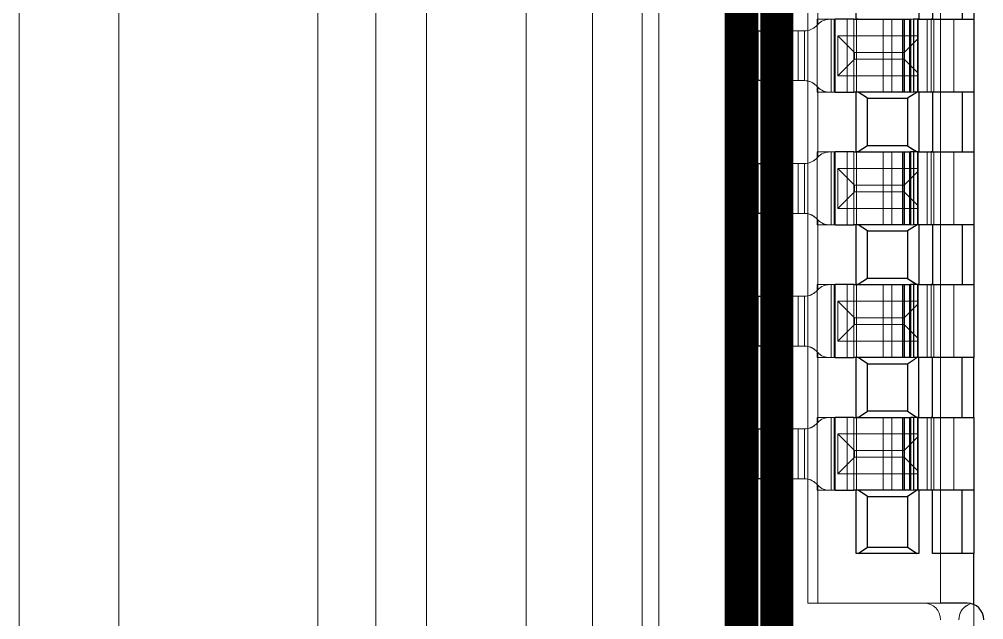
# Model space of a CAD drawing. Header units: millimetres. Extents: x 1403 to 2179, y 158 to 345.
# Drawn here: x 2070.348 to 2073.257, y 290.514 to 292.324 of the extents above; entities that cross this region are included whole.
import ezdxf

# ---------------------------------------------------------------- set-up
doc = ezdxf.new("R2010")
doc.units = ezdxf.units.MM
doc.layers.get('0').update_dxf_attribs({"lineweight": 5})
for name, color, linetype, lineweight in [('DIM', 3, 'Continuous', 5), ('Encap', 210, 'Continuous', 5), ('FPC', 50, 'Continuous', 5), ('ITO', 2, 'Continuous', 5), ('Layer0000', 7, 'Continuous', 25), ('lens', 6, 'Continuous', 13), ('POL', 202, 'Continuous', 5), ('TAPE-Form', 32, 'Continuous', 5)]:
    doc.layers.add(name, color=color, linetype=linetype, lineweight=lineweight)
doc.layers.add('TP-FPC', color=43, linetype='Continuous')

# ---------------------------------------------------------------- blocks, each defined once
blk = doc.blocks.new('R110A4K-001-PNL-V01-B')
at = {"layer": 'Encap', "lineweight": 5}
blk.add_lwpolyline([(271.7124, 294.7239), (271.4124, 294.7239), (271.4124, 266.6739), (271.7124, 266.6739)], close=True, dxfattribs=at)
at = {"layer": 'ITO', "lineweight": 5}
blk.add_lwpolyline([(271.7124, 294.7239), (271.9124, 294.7239), (271.9124, 263.7839), (271.7124, 263.7839)], close=True, dxfattribs=at)
blk = doc.blocks.new('R110A4K-001-POL-V01-B')
at = {"layer": 'POL', "lineweight": 5}
blk.add_lwpolyline([(455.7137, 294.5739), (455.8667, 294.5739), (455.8667, 267.3739), (455.7137, 267.3739)], close=True, dxfattribs=at)
at = {"layer": 'DIM', "lineweight": 5}
blk.add_blockref('R110A4K-001-PNL-V01-B', (184.4543, 0), dxfattribs=at)
blk = doc.blocks.new('R110A4K-001-FOAM-V01-B')
at = {"layer": 'TAPE-Form', "lineweight": 5}
for p, q in [((643.7185, 292.5124), (643.7185, 262.1724)), ((643.8685, 262.1724), (643.8685, 292.5124))]:
    blk.add_line(p, q, dxfattribs=at)
blk = doc.blocks.new('R110A4K-001-NH5-CVL-V01-B')
at = {"layer": 'lens', "linetype": 'Continuous'}
blk.add_lwpolyline([(1724.8237, 306.7832), (1724.8229, 267.8086, -0.414214), (1724.5229, 268.1086), (1724.5237, 306.4832, -0.414214), (1724.8237, 306.7832), (1725.3229, 306.7832), (1725.4237, 306.6824), (1725.4229, 267.9086), (1725.3229, 267.8086), (1724.8229, 267.8086)], format="xyb", dxfattribs=at)
blk = doc.blocks.new('A$C6FB60D6E')
at = {"layer": 'Layer0000', "color": 0, "linetype": 'ByBlock', "lineweight": 18}
for p, q in [((0.13, -0.59), (0.13, -5.89)), ((0.04, -4.165), (0.04, -3.915)), ((0.1601, -4.1449), (0.1601, -3.9351)), ((0.1601, -4.13), (0.1601, -3.95)), ((0.2754, -3.95), (0.2754, -4.13)), ((0.4646, -3.95), (0.4646, -4.13)), ((0.5051, -3.95), (0.5051, -4.13)), ((0.53, -3.95), (0.53, -4.13)), ((0.53, -3.95), (0.53, -4.13)), ((0.5953, -3.95), (0.5953, -4.13)), ((0.1576, -4.13), (0.1576, -4.35)), ((0.1576, -4.13), (0.2102, -4.13)), ((0.1576, -4.13), (0.1576, -4.35)), ((0.2102, -4.13), (0.1576, -4.13)), ((0.1576, -4.13), (0.1576, -4.35)), ((0.2001, -4.13), (0.1576, -4.13)), ((0.1957, -4.13), (0.53, -4.13)), ((0.2001, -4.35), (0.2001, -4.13)), ((0.2001, -4.13), (0.2001, -4.35)), ((0.2001, -4.13), (0.2001, -4.35)), ((0.2001, -4.13), (0.2001, -4.35)), ((0.2483, -4.13), (0.2001, -4.13)), ((0.2118, -4.35), (0.2118, -4.13)), ((0.2483, -4.35), (0.2483, -4.13)), ((0.2483, -4.13), (0.2483, -4.35)), ((0.2483, -4.13), (0.2483, -4.35)), ((0.2483, -4.13), (0.2483, -4.35)), ((0.2766, -4.13), (0.2483, -4.13)), ((0.2683, -4.35), (0.2683, -4.13)), ((0.2683, -4.13), (0.2683, -4.35)), ((0.2766, -4.35), (0.2766, -4.13)), ((0.2766, -4.13), (0.2766, -4.35)), ((0.2766, -4.13), (0.2766, -4.35)), ((0.2766, -4.13), (0.2766, -4.35)), ((0.3564, -4.13), (0.2766, -4.13)), ((0.3564, -4.13), (0.3564, -4.35)), ((0.3564, -4.13), (0.3564, -4.35)), ((0.3694, -4.13), (0.3564, -4.13)), ((0.3824, -4.13), (0.3694, -4.13)), ((0.3824, -4.13), (0.3824, -4.35)), ((0.3824, -4.13), (0.53, -4.13)), ((0.3824, -4.35), (0.3824, -4.13)), ((0.415, -4.35), (0.415, -4.13)), ((0.4203, -4.35), (0.4203, -4.13)), ((0.4364, -4.13), (0.4364, -4.35)), ((0.4605, -4.35), (0.4605, -4.13)), ((0.4605, -4.13), (0.4605, -4.35)), ((0.4624, -4.18), (0.4624, -4.13)), ((0.4624, -4.13), (0.4624, -4.35)), ((0.4897, -4.13), (0.4897, -4.35)), ((0.4897, -4.35), (0.4897, -4.13)), ((0.5017, -4.13), (0.5017, -4.35)), ((0.5017, -4.35), (0.5017, -4.13)), ((0.51, -4.35), (0.51, -4.13)), ((0.51, -4.35), (0.51, -4.13)), ((0.51, -4.13), (0.51, -4.35)), ((0.51, -4.13), (0.51, -4.35)), ((0.53, -4.13), (0.53, -4.35)), ((0.53, -4.35), (0.53, -4.13)), ((0.53, -4.35), (0.53, -4.13)), ((0.53, -4.13), (0.53, -4.35)), ((0.53, -4.13), (0.53, -4.35)), ((0.53, -4.13), (0.53, -4.35)), ((0.53, -4.35), (0.53, -4.13)), ((0.53, -4.35), (0.53, -4.13)), ((0.53, -4.13), (0.57, -4.13)), ((0.53, -4.13), (0.57, -4.13)), ((0.57, -4.35), (0.57, -4.13)), ((0.57, -4.13), (0.57, -4.35)), ((0.57, -4.13), (0.57, -4.35)), ((0.1546, -4.1504), (0.1604, -4.1446)), ((0.1546, -4.1504), (0.1601, -4.1449)), ((0, -4.165), (0, -4.315)), ((0, -4.165), (0, -4.315)), ((0.1, -4.165), (0, -4.165)), ((0, -4.315), (0, -4.165)), ((0.04, -4.165), (0.04, -4.315)), ((0.04, -4.165), (0.06, -4.165)), ((0.04, -4.165), (0.06, -4.165)), ((0.06, -4.165), (0.06, -4.315)), ((0.1193, -4.165), (0.06, -4.165)), ((0.06, -4.165), (0.1196, -4.165)), ((0.06, -4.165), (0.06, -4.315)), ((0.1, -4.165), (0.1, -4.315)), ((0.1, -4.315), (0.1, -4.165)), ((0.1, -4.165), (0.1, -4.315)), ((0.1, -4.315), (0.1, -4.165)), ((0.1193, -4.165), (0.1, -4.165)), ((0.1196, -4.315), (0.1196, -4.165)), ((0.1196, -4.165), (0.1196, -4.315)), ((0.12, -4.315), (0.12, -4.165)), ((0.12, -4.165), (0.12, -4.315)), ((0.22, -4.18), (0.27, -4.23)), ((0.22, -4.18), (0.46, -4.18)), ((0.27, -4.23), (0.22, -4.18)), ((0.46, -4.18), (0.22, -4.18)), ((0.22, -4.18), (0.22, -4.3)), ((0.46, -4.18), (0.46, -4.3)), ((0.46, -4.18), (0.46, -4.19)), ((0.46, -4.19), (0.42, -4.23)), ((0.46, -4.19), (0.42, -4.23)), ((0.46, -4.19), (0.46, -4.29)), ((0.27, -4.23), (0.27, -4.25)), ((0.27, -4.23), (0.42, -4.23)), ((0.27, -4.25), (0.27, -4.23)), ((0.42, -4.23), (0.27, -4.23)), ((0.42, -4.23), (0.42, -4.25)), ((0.42, -4.25), (0.42, -4.23)), ((0.27, -4.25), (0.22, -4.3)), ((0.22, -4.3), (0.27, -4.25)), ((0.42, -4.25), (0.27, -4.25)), ((0.27, -4.25), (0.42, -4.25)), ((0.46, -4.29), (0.42, -4.25)), ((0.46, -4.29), (0.42, -4.25)), ((0.46, -4.3), (0.22, -4.3)), ((0.22, -4.3), (0.46, -4.3)), ((0.46, -4.29), (0.46, -4.3)), ((0.4624, -4.35), (0.4624, -4.3)), ((0, -4.315), (0.1, -4.315)), ((0.06, -4.315), (0.04, -4.315)), ((0.04, -4.315), (0.06, -4.315)), ((0.04, -4.565), (0.04, -4.315)), ((0.06, -4.315), (0.1193, -4.315)), ((0.06, -4.315), (0.1196, -4.315)), ((0.1193, -4.315), (0.1, -4.315)), ((0.1604, -4.3354), (0.1546, -4.3296)), ((0.1601, -4.3351), (0.1546, -4.3296)), ((0.2102, -4.35), (0.1576, -4.35)), ((0.1576, -4.35), (0.2102, -4.35)), ((0.1576, -4.35), (0.2001, -4.35)), ((0.1601, -4.5449), (0.1601, -4.3351)), ((0.1601, -4.53), (0.1601, -4.35)), ((0.53, -4.35), (0.1957, -4.35)), ((0.2001, -4.35), (0.2483, -4.35)), ((0.2483, -4.35), (0.2766, -4.35)), ((0.2754, -4.35), (0.2683, -4.35)), ((0.2754, -4.35), (0.2811, -4.35)), ((0.2754, -4.35), (0.2754, -4.53)), ((0.2766, -4.35), (0.3564, -4.35)), ((0.2811, -4.35), (0.31, -4.3682)), ((0.3564, -4.35), (0.3694, -4.35)), ((0.3694, -4.35), (0.3824, -4.35)), ((0.3824, -4.35), (0.53, -4.35)), ((0.43, -4.3682), (0.4589, -4.35)), ((0.4393, -4.35), (0.4485, -4.35)), ((0.4589, -4.35), (0.4646, -4.35)), ((0.4646, -4.35), (0.4646, -4.53)), ((0.5017, -4.35), (0.5051, -4.35)), ((0.5051, -4.35), (0.5051, -4.53)), ((0.53, -4.35), (0.53, -4.53)), ((0.53, -4.35), (0.53, -4.53)), ((0.53, -4.35), (0.57, -4.35)), ((0.53, -4.35), (0.57, -4.35)), ((0.5953, -4.35), (0.5953, -4.53)), ((0.31, -4.3682), (0.43, -4.3682)), ((0.31, -4.3682), (0.31, -4.5118)), ((0.43, -4.3682), (0.43, -4.5118)), ((0.1576, -4.53), (0.1576, -4.75)), ((0.1576, -4.53), (0.2102, -4.53)), ((0.1576, -4.53), (0.1576, -4.75)), ((0.2102, -4.53), (0.1576, -4.53)), ((0.1576, -4.53), (0.1576, -4.75)), ((0.2001, -4.53), (0.1576, -4.53)), ((0.1957, -4.53), (0.53, -4.53)), ((0.2001, -4.75), (0.2001, -4.53)), ((0.2001, -4.53), (0.2001, -4.75)), ((0.2001, -4.53), (0.2001, -4.75)), ((0.2001, -4.53), (0.2001, -4.75)), ((0.2483, -4.53), (0.2001, -4.53)), ((0.2118, -4.75), (0.2118, -4.53)), ((0.2483, -4.75), (0.2483, -4.53)), ((0.2483, -4.53), (0.2483, -4.75)), ((0.2483, -4.53), (0.2483, -4.75)), ((0.2483, -4.53), (0.2483, -4.75)), ((0.2766, -4.53), (0.2483, -4.53)), ((0.2683, -4.75), (0.2683, -4.53)), ((0.2683, -4.53), (0.2683, -4.75)), ((0.2766, -4.75), (0.2766, -4.53)), ((0.2766, -4.53), (0.2766, -4.75)), ((0.2766, -4.53), (0.2766, -4.75)), ((0.2766, -4.53), (0.2766, -4.75)), ((0.3564, -4.53), (0.2766, -4.53)), ((0.31, -4.5118), (0.2811, -4.53)), ((0.43, -4.5118), (0.31, -4.5118)), ((0.3564, -4.53), (0.3564, -4.75)), ((0.3564, -4.53), (0.3564, -4.75)), ((0.3694, -4.53), (0.3564, -4.53)), ((0.3824, -4.53), (0.3694, -4.53)), ((0.3824, -4.53), (0.3824, -4.75)), ((0.3824, -4.53), (0.53, -4.53)), ((0.3824, -4.75), (0.3824, -4.53)), ((0.415, -4.75), (0.415, -4.53)), ((0.4203, -4.75), (0.4203, -4.53)), ((0.4589, -4.53), (0.43, -4.5118)), ((0.4364, -4.53), (0.4364, -4.75)), ((0.4605, -4.75), (0.4605, -4.53)), ((0.4605, -4.53), (0.4605, -4.75)), ((0.4624, -4.58), (0.4624, -4.53)), ((0.4624, -4.53), (0.4624, -4.75)), ((0.4897, -4.53), (0.4897, -4.75)), ((0.4897, -4.75), (0.4897, -4.53)), ((0.5017, -4.53), (0.5017, -4.75)), ((0.5017, -4.75), (0.5017, -4.53)), ((0.51, -4.75), (0.51, -4.53)), ((0.51, -4.75), (0.51, -4.53)), ((0.51, -4.53), (0.51, -4.75)), ((0.51, -4.53), (0.51, -4.75)), ((0.53, -4.53), (0.53, -4.75)), ((0.53, -4.75), (0.53, -4.53)), ((0.53, -4.75), (0.53, -4.53)), ((0.53, -4.53), (0.53, -4.75)), ((0.53, -4.53), (0.53, -4.75)), ((0.53, -4.53), (0.53, -4.75)), ((0.53, -4.75), (0.53, -4.53)), ((0.53, -4.75), (0.53, -4.53)), ((0.53, -4.53), (0.57, -4.53)), ((0.53, -4.53), (0.57, -4.53)), ((0.57, -4.75), (0.57, -4.53)), ((0.57, -4.53), (0.57, -4.75)), ((0.57, -4.53), (0.57, -4.75)), ((0, -4.565), (0, -4.715)), ((0, -4.565), (0, -4.715)), ((0.1, -4.565), (0, -4.565)), ((0, -4.715), (0, -4.565)), ((0.04, -4.565), (0.04, -4.715)), ((0.04, -4.565), (0.06, -4.565)), ((0.04, -4.565), (0.06, -4.565)), ((0.06, -4.565), (0.06, -4.715)), ((0.1193, -4.565), (0.06, -4.565)), ((0.06, -4.565), (0.1196, -4.565)), ((0.06, -4.565), (0.06, -4.715)), ((0.1, -4.565), (0.1, -4.715)), ((0.1, -4.715), (0.1, -4.565)), ((0.1, -4.565), (0.1, -4.715)), ((0.1, -4.715), (0.1, -4.565)), ((0.1193, -4.565), (0.1, -4.565)), ((0.1196, -4.715), (0.1196, -4.565)), ((0.1196, -4.565), (0.1196, -4.715)), ((0.12, -4.715), (0.12, -4.565)), ((0.12, -4.565), (0.12, -4.715)), ((0.1546, -4.5504), (0.1604, -4.5446)), ((0.1546, -4.5504), (0.1601, -4.5449)), ((0.22, -4.58), (0.27, -4.63)), ((0.22, -4.58), (0.46, -4.58)), ((0.27, -4.63), (0.22, -4.58)), ((0.46, -4.58), (0.22, -4.58)), ((0.22, -4.58), (0.22, -4.7)), ((0.46, -4.59), (0.42, -4.63)), ((0.46, -4.59), (0.42, -4.63)), ((0.46, -4.58), (0.46, -4.7)), ((0.46, -4.58), (0.46, -4.59)), ((0.46, -4.59), (0.46, -4.69)), ((0.27, -4.65), (0.22, -4.7)), ((0.22, -4.7), (0.27, -4.65)), ((0.27, -4.63), (0.27, -4.65)), ((0.27, -4.63), (0.42, -4.63)), ((0.27, -4.65), (0.27, -4.63)), ((0.42, -4.63), (0.27, -4.63)), ((0.42, -4.65), (0.27, -4.65)), ((0.27, -4.65), (0.42, -4.65)), ((0.42, -4.63), (0.42, -4.65)), ((0.42, -4.65), (0.42, -4.63)), ((0.46, -4.69), (0.42, -4.65)), ((0.46, -4.69), (0.42, -4.65)), ((0.46, -4.7), (0.22, -4.7)), ((0.22, -4.7), (0.46, -4.7)), ((0.46, -4.69), (0.46, -4.7)), ((0.4624, -4.75), (0.4624, -4.7)), ((0, -4.715), (0.1, -4.715)), ((0.06, -4.715), (0.04, -4.715)), ((0.04, -4.715), (0.06, -4.715)), ((0.04, -4.965), (0.04, -4.715)), ((0.06, -4.715), (0.1193, -4.715)), ((0.06, -4.715), (0.1196, -4.715)), ((0.1193, -4.715), (0.1, -4.715)), ((0.1604, -4.7354), (0.1546, -4.7296)), ((0.1601, -4.7351), (0.1546, -4.7296)), ((0.1601, -4.9449), (0.1601, -4.7351)), ((0.2102, -4.75), (0.1576, -4.75)), ((0.1576, -4.75), (0.2102, -4.75)), ((0.1576, -4.75), (0.2001, -4.75)), ((0.1601, -4.93), (0.1601, -4.75)), ((0.53, -4.75), (0.1957, -4.75)), ((0.2001, -4.75), (0.2483, -4.75)), ((0.2483, -4.75), (0.2766, -4.75)), ((0.2754, -4.75), (0.2683, -4.75)), ((0.2754, -4.75), (0.2811, -4.75)), ((0.2754, -4.75), (0.2754, -4.93)), ((0.2766, -4.75), (0.3564, -4.75)), ((0.2811, -4.75), (0.31, -4.7682)), ((0.31, -4.7682), (0.43, -4.7682)), ((0.31, -4.7682), (0.31, -4.9118)), ((0.3564, -4.75), (0.3694, -4.75)), ((0.3694, -4.75), (0.3824, -4.75)), ((0.3824, -4.75), (0.53, -4.75)), ((0.43, -4.7682), (0.4589, -4.75)), ((0.43, -4.7682), (0.43, -4.9118)), ((0.4393, -4.75), (0.4485, -4.75)), ((0.4589, -4.75), (0.4646, -4.75)), ((0.4646, -4.75), (0.4646, -4.93)), ((0.5017, -4.75), (0.5051, -4.75)), ((0.5051, -4.75), (0.5051, -4.93)), ((0.53, -4.75), (0.53, -4.93)), ((0.53, -4.75), (0.53, -4.93)), ((0.53, -4.75), (0.57, -4.75)), ((0.53, -4.75), (0.57, -4.75)), ((0.5953, -4.75), (0.5953, -4.93)), ((0.31, -4.9118), (0.2811, -4.93)), ((0.43, -4.9118), (0.31, -4.9118)), ((0.4589, -4.93), (0.43, -4.9118)), ((0.1576, -4.93), (0.1576, -5.15)), ((0.1576, -4.93), (0.2102, -4.93)), ((0.1576, -4.93), (0.1576, -5.15)), ((0.2102, -4.93), (0.1576, -4.93)), ((0.1576, -4.93), (0.1576, -5.15)), ((0.2001, -4.93), (0.1576, -4.93)), ((0.1957, -4.93), (0.53, -4.93)), ((0.2001, -5.15), (0.2001, -4.93)), ((0.2001, -4.93), (0.2001, -5.15)), ((0.2001, -4.93), (0.2001, -5.15)), ((0.2001, -4.93), (0.2001, -5.15)), ((0.2483, -4.93), (0.2001, -4.93)), ((0.2118, -5.15), (0.2118, -4.93)), ((0.2483, -5.15), (0.2483, -4.93)), ((0.2483, -4.93), (0.2483, -5.15)), ((0.2483, -4.93), (0.2483, -5.15)), ((0.2483, -4.93), (0.2483, -5.15)), ((0.2766, -4.93), (0.2483, -4.93)), ((0.2683, -5.15), (0.2683, -4.93)), ((0.2683, -4.93), (0.2683, -5.15)), ((0.2766, -5.15), (0.2766, -4.93)), ((0.2766, -4.93), (0.2766, -5.15)), ((0.2766, -4.93), (0.2766, -5.15)), ((0.2766, -4.93), (0.2766, -5.15)), ((0.3564, -4.93), (0.2766, -4.93)), ((0.3564, -4.93), (0.3564, -5.15)), ((0.3564, -4.93), (0.3564, -5.15)), ((0.3694, -4.93), (0.3564, -4.93)), ((0.3824, -4.93), (0.3694, -4.93)), ((0.3824, -4.93), (0.3824, -5.15)), ((0.3824, -4.93), (0.53, -4.93)), ((0.3824, -5.15), (0.3824, -4.93)), ((0.415, -5.15), (0.415, -4.93)), ((0.4203, -5.15), (0.4203, -4.93)), ((0.4364, -4.93), (0.4364, -5.15)), ((0.4605, -5.15), (0.4605, -4.93)), ((0.4605, -4.93), (0.4605, -5.15)), ((0.4624, -4.98), (0.4624, -4.93)), ((0.4624, -4.93), (0.4624, -5.15)), ((0.4897, -4.93), (0.4897, -5.15)), ((0.4897, -5.15), (0.4897, -4.93)), ((0.5017, -4.93), (0.5017, -5.15)), ((0.5017, -5.15), (0.5017, -4.93)), ((0.51, -5.15), (0.51, -4.93)), ((0.51, -5.15), (0.51, -4.93)), ((0.51, -4.93), (0.51, -5.15)), ((0.51, -4.93), (0.51, -5.15)), ((0.53, -4.93), (0.53, -5.15)), ((0.53, -5.15), (0.53, -4.93)), ((0.53, -5.15), (0.53, -4.93)), ((0.53, -4.93), (0.53, -5.15)), ((0.53, -4.93), (0.53, -5.15)), ((0.53, -4.93), (0.53, -5.15)), ((0.53, -5.15), (0.53, -4.93)), ((0.53, -5.15), (0.53, -4.93)), ((0.53, -4.93), (0.57, -4.93)), ((0.53, -4.93), (0.57, -4.93)), ((0.57, -5.15), (0.57, -4.93)), ((0.57, -4.93), (0.57, -5.15)), ((0.57, -4.93), (0.57, -5.15)), ((0, -4.965), (0, -5.115)), ((0, -4.965), (0, -5.115)), ((0.1, -4.965), (0, -4.965)), ((0, -5.115), (0, -4.965)), ((0.04, -4.965), (0.04, -5.115)), ((0.04, -4.965), (0.06, -4.965)), ((0.06, -4.965), (0.04, -4.965)), ((0.06, -4.965), (0.06, -5.115)), ((0.1193, -4.965), (0.06, -4.965)), ((0.06, -4.965), (0.06, -5.115)), ((0.1196, -4.965), (0.06, -4.965)), ((0.1, -4.965), (0.1, -5.115)), ((0.1, -5.115), (0.1, -4.965)), ((0.1, -4.965), (0.1, -5.115)), ((0.1, -5.115), (0.1, -4.965)), ((0.1193, -4.965), (0.1, -4.965)), ((0.1196, -5.115), (0.1196, -4.965)), ((0.1196, -4.965), (0.1196, -5.115)), ((0.12, -5.115), (0.12, -4.965)), ((0.12, -4.965), (0.12, -5.115)), ((0.1546, -4.9504), (0.1604, -4.9446)), ((0.1546, -4.9504), (0.1601, -4.9449)), ((0.22, -4.98), (0.27, -5.03)), ((0.22, -4.98), (0.46, -4.98)), ((0.27, -5.03), (0.22, -4.98)), ((0.46, -4.98), (0.22, -4.98)), ((0.22, -4.98), (0.22, -5.1)), ((0.46, -4.99), (0.42, -5.03)), ((0.46, -4.99), (0.42, -5.03)), ((0.46, -4.98), (0.46, -5.1)), ((0.46, -4.98), (0.46, -4.99)), ((0.46, -4.99), (0.46, -5.09)), ((0.27, -5.03), (0.27, -5.05)), ((0.27, -5.03), (0.42, -5.03)), ((0.27, -5.05), (0.27, -5.03)), ((0.42, -5.03), (0.27, -5.03)), ((0.42, -5.03), (0.42, -5.05)), ((0.42, -5.05), (0.42, -5.03)), ((0.27, -5.05), (0.22, -5.1)), ((0.22, -5.1), (0.27, -5.05)), ((0.42, -5.05), (0.27, -5.05)), ((0.27, -5.05), (0.42, -5.05)), ((0.46, -5.09), (0.42, -5.05)), ((0.46, -5.09), (0.42, -5.05)), ((0, -5.115), (0.1, -5.115)), ((0.06, -5.115), (0.04, -5.115)), ((0.04, -5.115), (0.06, -5.115)), ((0.04, -5.365), (0.04, -5.115)), ((0.06, -5.115), (0.1193, -5.115)), ((0.06, -5.115), (0.1196, -5.115)), ((0.1193, -5.115), (0.1, -5.115)), ((0.46, -5.1), (0.22, -5.1)), ((0.22, -5.1), (0.46, -5.1)), ((0.46, -5.09), (0.46, -5.1)), ((0.4624, -5.15), (0.4624, -5.1)), ((0.1604, -5.1354), (0.1546, -5.1296)), ((0.1601, -5.1351), (0.1546, -5.1296)), ((0.1601, -5.3449), (0.1601, -5.1351)), ((0.2102, -5.15), (0.1576, -5.15)), ((0.1576, -5.15), (0.2102, -5.15)), ((0.1576, -5.15), (0.2001, -5.15)), ((0.1601, -5.33), (0.1601, -5.15)), ((0.53, -5.15), (0.1957, -5.15)), ((0.2001, -5.15), (0.2483, -5.15)), ((0.2483, -5.15), (0.2766, -5.15)), ((0.2754, -5.15), (0.2683, -5.15)), ((0.2754, -5.15), (0.2811, -5.15)), ((0.2754, -5.15), (0.2754, -5.33)), ((0.2766, -5.15), (0.3564, -5.15)), ((0.2811, -5.15), (0.31, -5.1682)), ((0.31, -5.1682), (0.43, -5.1682)), ((0.31, -5.1682), (0.31, -5.3118)), ((0.3564, -5.15), (0.3694, -5.15)), ((0.3694, -5.15), (0.3824, -5.15)), ((0.3824, -5.15), (0.53, -5.15)), ((0.43, -5.1682), (0.4589, -5.15)), ((0.43, -5.1682), (0.43, -5.3118)), ((0.4393, -5.15), (0.4485, -5.15)), ((0.4589, -5.15), (0.4646, -5.15)), ((0.4646, -5.15), (0.4646, -5.33)), ((0.5017, -5.15), (0.5051, -5.15)), ((0.5051, -5.15), (0.5051, -5.33)), ((0.53, -5.15), (0.53, -5.33)), ((0.53, -5.15), (0.53, -5.33)), ((0.53, -5.15), (0.57, -5.15)), ((0.53, -5.15), (0.57, -5.15)), ((0.5953, -5.15), (0.5953, -5.33)), ((0.31, -5.3118), (0.2811, -5.33)), ((0.43, -5.3118), (0.31, -5.3118)), ((0.4589, -5.33), (0.43, -5.3118)), ((0.1546, -5.3504), (0.1604, -5.3446)), ((0.1546, -5.3504), (0.1601, -5.3449)), ((0.1576, -5.33), (0.1576, -5.55)), ((0.1576, -5.33), (0.2102, -5.33)), ((0.1576, -5.33), (0.1576, -5.55)), ((0.2102, -5.33), (0.1576, -5.33)), ((0.1576, -5.33), (0.1576, -5.55)), ((0.2001, -5.33), (0.1576, -5.33)), ((0.1957, -5.33), (0.53, -5.33)), ((0.2001, -5.55), (0.2001, -5.33)), ((0.2001, -5.33), (0.2001, -5.55)), ((0.2001, -5.33), (0.2001, -5.55)), ((0.2001, -5.33), (0.2001, -5.55)), ((0.2483, -5.33), (0.2001, -5.33)), ((0.2118, -5.55), (0.2118, -5.33)), ((0.2483, -5.55), (0.2483, -5.33)), ((0.2483, -5.33), (0.2483, -5.55)), ((0.2483, -5.33), (0.2483, -5.55)), ((0.2483, -5.33), (0.2483, -5.55)), ((0.2766, -5.33), (0.2483, -5.33)), ((0.2683, -5.55), (0.2683, -5.33)), ((0.2683, -5.33), (0.2683, -5.55)), ((0.2766, -5.55), (0.2766, -5.33)), ((0.2766, -5.33), (0.2766, -5.55)), ((0.2766, -5.33), (0.2766, -5.55)), ((0.2766, -5.33), (0.2766, -5.55)), ((0.3564, -5.33), (0.2766, -5.33)), ((0.3564, -5.33), (0.3564, -5.55)), ((0.3564, -5.33), (0.3564, -5.55)), ((0.3694, -5.33), (0.3564, -5.33)), ((0.3824, -5.33), (0.3694, -5.33)), ((0.3824, -5.33), (0.3824, -5.55)), ((0.3824, -5.33), (0.53, -5.33)), ((0.3824, -5.55), (0.3824, -5.33)), ((0.415, -5.55), (0.415, -5.33)), ((0.4203, -5.55), (0.4203, -5.33)), ((0.4364, -5.33), (0.4364, -5.55)), ((0.4605, -5.55), (0.4605, -5.33)), ((0.4605, -5.33), (0.4605, -5.55)), ((0.4624, -5.38), (0.4624, -5.33)), ((0.4624, -5.33), (0.4624, -5.55)), ((0.4897, -5.33), (0.4897, -5.55)), ((0.4897, -5.55), (0.4897, -5.33)), ((0.5017, -5.33), (0.5017, -5.55)), ((0.5017, -5.55), (0.5017, -5.33)), ((0.51, -5.55), (0.51, -5.33)), ((0.51, -5.55), (0.51, -5.33)), ((0.51, -5.33), (0.51, -5.55)), ((0.51, -5.33), (0.51, -5.55)), ((0.53, -5.33), (0.53, -5.55)), ((0.53, -5.55), (0.53, -5.33)), ((0.53, -5.55), (0.53, -5.33)), ((0.53, -5.33), (0.53, -5.55)), ((0.53, -5.33), (0.53, -5.55)), ((0.53, -5.33), (0.53, -5.55)), ((0.53, -5.55), (0.53, -5.33)), ((0.53, -5.55), (0.53, -5.33)), ((0.53, -5.33), (0.57, -5.33)), ((0.53, -5.33), (0.57, -5.33)), ((0.57, -5.55), (0.57, -5.33)), ((0.57, -5.33), (0.57, -5.55)), ((0.57, -5.33), (0.57, -5.55)), ((0, -5.365), (0, -5.515)), ((0, -5.365), (0, -5.515)), ((0.1, -5.365), (0, -5.365)), ((0, -5.515), (0, -5.365)), ((0.04, -5.365), (0.04, -5.515)), ((0.04, -5.365), (0.06, -5.365)), ((0.04, -5.365), (0.06, -5.365)), ((0.06, -5.365), (0.06, -5.515)), ((0.1193, -5.365), (0.06, -5.365)), ((0.06, -5.365), (0.1196, -5.365)), ((0.06, -5.365), (0.06, -5.515)), ((0.1, -5.365), (0.1, -5.515)), ((0.1, -5.515), (0.1, -5.365)), ((0.1, -5.365), (0.1, -5.515)), ((0.1, -5.515), (0.1, -5.365)), ((0.1193, -5.365), (0.1, -5.365)), ((0.1196, -5.365), (0.1196, -5.515)), ((0.1196, -5.365), (0.1196, -5.515)), ((0.12, -5.515), (0.12, -5.365)), ((0.12, -5.365), (0.12, -5.515)), ((0.22, -5.38), (0.27, -5.43)), ((0.22, -5.38), (0.46, -5.38)), ((0.27, -5.43), (0.22, -5.38)), ((0.46, -5.38), (0.22, -5.38)), ((0.22, -5.38), (0.22, -5.5)), ((0.46, -5.38), (0.46, -5.5)), ((0.46, -5.38), (0.46, -5.39)), ((0.46, -5.39), (0.42, -5.43)), ((0.46, -5.39), (0.42, -5.43)), ((0.46, -5.39), (0.46, -5.49)), ((0.27, -5.43), (0.27, -5.45)), ((0.27, -5.43), (0.42, -5.43)), ((0.27, -5.45), (0.27, -5.43)), ((0.42, -5.43), (0.27, -5.43)), ((0.42, -5.43), (0.42, -5.45)), ((0.42, -5.45), (0.42, -5.43)), ((0.27, -5.45), (0.22, -5.5)), ((0.22, -5.5), (0.27, -5.45)), ((0.42, -5.45), (0.27, -5.45)), ((0.27, -5.45), (0.42, -5.45)), ((0.46, -5.49), (0.42, -5.45)), ((0.46, -5.49), (0.42, -5.45)), ((0.46, -5.49), (0.46, -5.5)), ((0, -5.515), (0.1, -5.515)), ((0.06, -5.515), (0.04, -5.515)), ((0.04, -5.515), (0.06, -5.515)), ((0.04, -6.48), (0.04, -5.515)), ((0.06, -5.515), (0.1193, -5.515)), ((0.06, -5.515), (0.1196, -5.515)), ((0.1193, -5.515), (0.1, -5.515)), ((0.46, -5.5), (0.22, -5.5)), ((0.22, -5.5), (0.46, -5.5)), ((0.4624, -5.55), (0.4624, -5.5)), ((0.1604, -5.5354), (0.1546, -5.5296)), ((0.1601, -5.5351), (0.1546, -5.5296)), ((0.2102, -5.55), (0.1576, -5.55)), ((0.1576, -5.55), (0.2102, -5.55)), ((0.1576, -5.55), (0.2001, -5.55)), ((0.1601, -5.5351), (0.16, -5.89)), ((0.16, -5.89), (0.1601, -5.55)), ((0.53, -5.55), (0.1957, -5.55)), ((0.2001, -5.55), (0.2483, -5.55)), ((0.2483, -5.55), (0.2766, -5.55)), ((0.2754, -5.55), (0.2683, -5.55)), ((0.2754, -5.55), (0.2811, -5.55)), ((0.2754, -5.55), (0.2754, -5.74)), ((0.2766, -5.55), (0.3564, -5.55)), ((0.2811, -5.55), (0.31, -5.5682)), ((0.3564, -5.55), (0.3694, -5.55)), ((0.3694, -5.55), (0.3824, -5.55)), ((0.3824, -5.55), (0.53, -5.55)), ((0.43, -5.5682), (0.4589, -5.55)), ((0.4393, -5.55), (0.4485, -5.55)), ((0.4589, -5.55), (0.4646, -5.55)), ((0.4646, -5.74), (0.4646, -5.55)), ((0.5051, -5.55), (0.5017, -5.55)), ((0.5051, -5.55), (0.5051, -5.74)), ((0.53, -5.89), (0.53, -5.55)), ((0.53, -5.55), (0.53, -5.89)), ((0.53, -5.55), (0.57, -5.55)), ((0.53, -5.55), (0.57, -5.55)), ((0.5953, -5.55), (0.5953, -5.74)), ((0.43, -5.5682), (0.31, -5.5682)), ((0.31, -5.5682), (0.31, -5.7218)), ((0.43, -5.7218), (0.43, -5.5682)), ((0.31, -5.7218), (0.2811, -5.74)), ((0.31, -5.7218), (0.43, -5.7218)), ((0.43, -5.7218), (0.4589, -5.74)), ((0.2811, -5.74), (0.2754, -5.74)), ((0.2811, -5.74), (0.4589, -5.74)), ((0.4589, -5.74), (0.4646, -5.74)), ((0.5953, -5.74), (0.5051, -5.74)), ((0.5301, -5.89), (0.5301, -5.74)), ((0.5301, -5.74), (0.5301, -5.89)), ((0.5953, -5.74), (0.63, -5.74)), ((0.16, -5.89), (0.13, -5.89)), ((0.16, -5.89), (0.53, -5.89)), ((0.5301, -5.89), (0.48, -5.89)), ((0.53, -5.89), (0.61, -5.89)), ((0.5301, -5.89), (0.61, -5.89))]:
    blk.add_line(p, q, dxfattribs=at)
at = {"layer": 'Layer0000', "color": 0, "linetype": 'ByBlock', "lineweight": 25}
for p, q in [((0, -4.165), (0, -3.915)), ((0.04, -3.915), (0.04, -4.165)), ((0.2754, -4.13), (0.2754, -3.95)), ((0.4646, -3.95), (0.4646, -4.13)), ((0.5051, -3.95), (0.5051, -4.13)), ((0.5953, -3.95), (0.5953, -4.13)), ((0.63, -3.95), (0.63, -4.13)), ((0.2102, -4.13), (0.2118, -4.13)), ((0.2102, -4.13), (0.2118, -4.13)), ((0.2102, -4.35), (0.2102, -4.13)), ((0.2683, -4.13), (0.2118, -4.13)), ((0.2683, -4.13), (0.415, -4.13)), ((0.2683, -4.13), (0.2754, -4.13)), ((0.2811, -4.13), (0.2754, -4.13)), ((0.415, -4.13), (0.415, -4.35)), ((0.415, -4.13), (0.4203, -4.13)), ((0.4203, -4.13), (0.4203, -4.35)), ((0.4203, -4.13), (0.4393, -4.13)), ((0.4393, -4.13), (0.4393, -4.35)), ((0.4605, -4.13), (0.4485, -4.13)), ((0.4485, -4.13), (0.4485, -4.35)), ((0.4646, -4.13), (0.4589, -4.13)), ((0.4605, -4.13), (0.4897, -4.13)), ((0.4897, -4.13), (0.5017, -4.13)), ((0.5017, -4.13), (0.53, -4.13)), ((0.5051, -4.13), (0.5017, -4.13)), ((0.53, -4.13), (0.63, -4.13)), ((0.63, -4.13), (0.63, -4.35)), ((-0.02, -4.315), (-0.02, -4.165)), ((-0.02, -4.165), (0.04, -4.165)), ((0.04, -4.165), (0.04, -4.315)), ((0.04, -4.315), (-0.02, -4.315)), ((0, -4.565), (0, -4.315)), ((0.04, -4.315), (0.04, -4.565)), ((0.2118, -4.35), (0.2102, -4.35)), ((0.2118, -4.35), (0.2102, -4.35)), ((0.2118, -4.35), (0.2683, -4.35)), ((0.415, -4.35), (0.2683, -4.35)), ((0.2754, -4.53), (0.2754, -4.35)), ((0.31, -4.3682), (0.2811, -4.35)), ((0.4203, -4.35), (0.415, -4.35)), ((0.4393, -4.35), (0.4203, -4.35)), ((0.4514, -4.3547), (0.43, -4.3682)), ((0.4605, -4.35), (0.4485, -4.35)), ((0.4897, -4.35), (0.4605, -4.35)), ((0.4646, -4.35), (0.4646, -4.53)), ((0.5017, -4.35), (0.4897, -4.35)), ((0.53, -4.35), (0.5017, -4.35)), ((0.5051, -4.35), (0.5051, -4.53)), ((0.63, -4.35), (0.53, -4.35)), ((0.5953, -4.35), (0.5953, -4.53)), ((0.63, -4.35), (0.63, -4.53)), ((0.31, -4.3682), (0.43, -4.3682)), ((0.31, -4.5118), (0.31, -4.3682)), ((0.43, -4.3682), (0.43, -4.5118)), ((0.2102, -4.53), (0.2118, -4.53)), ((0.2102, -4.53), (0.2118, -4.53)), ((0.2102, -4.75), (0.2102, -4.53)), ((0.2683, -4.53), (0.2118, -4.53)), ((0.2683, -4.53), (0.415, -4.53)), ((0.2683, -4.53), (0.2754, -4.53)), ((0.2811, -4.53), (0.2754, -4.53)), ((0.31, -4.5118), (0.2811, -4.53)), ((0.43, -4.5118), (0.31, -4.5118)), ((0.415, -4.53), (0.415, -4.75)), ((0.415, -4.53), (0.4203, -4.53)), ((0.4203, -4.53), (0.4203, -4.75)), ((0.4203, -4.53), (0.4393, -4.53)), ((0.43, -4.5118), (0.4514, -4.5253)), ((0.4393, -4.53), (0.4393, -4.75)), ((0.4485, -4.53), (0.4393, -4.53)), ((0.4605, -4.53), (0.4485, -4.53)), ((0.4485, -4.53), (0.4485, -4.75)), ((0.4646, -4.53), (0.4589, -4.53)), ((0.4605, -4.53), (0.4897, -4.53)), ((0.4897, -4.53), (0.5017, -4.53)), ((0.5017, -4.53), (0.53, -4.53)), ((0.5051, -4.53), (0.5017, -4.53)), ((0.53, -4.53), (0.63, -4.53)), ((0.63, -4.53), (0.63, -4.75)), ((-0.02, -4.715), (-0.02, -4.565)), ((-0.02, -4.565), (0.04, -4.565)), ((0.04, -4.565), (0.04, -4.715)), ((0.04, -4.715), (-0.02, -4.715)), ((0, -4.965), (0, -4.715)), ((0.04, -4.715), (0.04, -4.965)), ((0.2118, -4.75), (0.2102, -4.75)), ((0.2118, -4.75), (0.2102, -4.75)), ((0.2118, -4.75), (0.2683, -4.75)), ((0.415, -4.75), (0.2683, -4.75)), ((0.2754, -4.93), (0.2754, -4.75)), ((0.31, -4.7682), (0.2811, -4.75)), ((0.31, -4.7682), (0.43, -4.7682)), ((0.31, -4.9118), (0.31, -4.7682)), ((0.4203, -4.75), (0.415, -4.75)), ((0.4393, -4.75), (0.4203, -4.75)), ((0.4514, -4.7547), (0.43, -4.7682)), ((0.43, -4.7682), (0.43, -4.9118)), ((0.4605, -4.75), (0.4485, -4.75)), ((0.4897, -4.75), (0.4605, -4.75)), ((0.4646, -4.75), (0.4646, -4.93)), ((0.5017, -4.75), (0.4897, -4.75)), ((0.53, -4.75), (0.5017, -4.75)), ((0.5051, -4.75), (0.5051, -4.93)), ((0.63, -4.75), (0.53, -4.75)), ((0.5953, -4.75), (0.5953, -4.93)), ((0.63, -4.75), (0.63, -4.93)), ((0.31, -4.9118), (0.2811, -4.93)), ((0.43, -4.9118), (0.31, -4.9118)), ((0.43, -4.9118), (0.4514, -4.9253)), ((0.2102, -4.93), (0.2118, -4.93)), ((0.2102, -4.93), (0.2118, -4.93)), ((0.2102, -5.15), (0.2102, -4.93)), ((0.2683, -4.93), (0.2118, -4.93)), ((0.2683, -4.93), (0.415, -4.93)), ((0.2683, -4.93), (0.2754, -4.93)), ((0.2811, -4.93), (0.2754, -4.93)), ((0.415, -4.93), (0.415, -5.15)), ((0.415, -4.93), (0.4203, -4.93)), ((0.4203, -4.93), (0.4203, -5.15)), ((0.4203, -4.93), (0.4393, -4.93)), ((0.4393, -4.93), (0.4393, -5.15)), ((0.4485, -4.93), (0.4393, -4.93)), ((0.4605, -4.93), (0.4485, -4.93)), ((0.4485, -4.93), (0.4485, -5.15)), ((0.4646, -4.93), (0.4589, -4.93)), ((0.4605, -4.93), (0.4897, -4.93)), ((0.4897, -4.93), (0.5017, -4.93)), ((0.5017, -4.93), (0.53, -4.93)), ((0.5051, -4.93), (0.5017, -4.93)), ((0.53, -4.93), (0.63, -4.93)), ((0.63, -4.93), (0.63, -5.15)), ((-0.02, -5.115), (-0.02, -4.965)), ((-0.02, -4.965), (0.04, -4.965)), ((0.04, -4.965), (0.04, -5.115)), ((0.04, -5.115), (-0.02, -5.115)), ((0, -5.365), (0, -5.115)), ((0.04, -5.115), (0.04, -5.365)), ((0.2118, -5.15), (0.2102, -5.15)), ((0.2118, -5.15), (0.2102, -5.15)), ((0.2118, -5.15), (0.2683, -5.15)), ((0.415, -5.15), (0.2683, -5.15)), ((0.2754, -5.33), (0.2754, -5.15)), ((0.31, -5.1682), (0.2811, -5.15)), ((0.31, -5.1682), (0.43, -5.1682)), ((0.31, -5.3118), (0.31, -5.1682)), ((0.4203, -5.15), (0.415, -5.15)), ((0.4393, -5.15), (0.4203, -5.15)), ((0.43, -5.1682), (0.4514, -5.1547)), ((0.43, -5.1682), (0.43, -5.3118)), ((0.4605, -5.15), (0.4485, -5.15)), ((0.4897, -5.15), (0.4605, -5.15)), ((0.4646, -5.33), (0.4646, -5.15)), ((0.5017, -5.15), (0.4897, -5.15)), ((0.53, -5.15), (0.5017, -5.15)), ((0.5051, -5.33), (0.5051, -5.15)), ((0.63, -5.15), (0.53, -5.15)), ((0.5953, -5.33), (0.5953, -5.15)), ((0.63, -5.33), (0.63, -5.15)), ((0.2811, -5.33), (0.31, -5.3118)), ((0.43, -5.3118), (0.31, -5.3118)), ((0.43, -5.3118), (0.4514, -5.3253)), ((0.2102, -5.33), (0.2118, -5.33)), ((0.2102, -5.33), (0.2118, -5.33)), ((0.2102, -5.55), (0.2102, -5.33)), ((0.2683, -5.33), (0.2118, -5.33)), ((0.2683, -5.33), (0.415, -5.33)), ((0.2683, -5.33), (0.2754, -5.33)), ((0.2811, -5.33), (0.2754, -5.33)), ((0.415, -5.33), (0.415, -5.55)), ((0.415, -5.33), (0.4203, -5.33)), ((0.4203, -5.33), (0.4203, -5.55)), ((0.4203, -5.33), (0.4393, -5.33)), ((0.4393, -5.33), (0.4393, -5.55)), ((0.4485, -5.33), (0.4393, -5.33)), ((0.4605, -5.33), (0.4485, -5.33)), ((0.4485, -5.33), (0.4485, -5.55)), ((0.4646, -5.33), (0.4589, -5.33)), ((0.4605, -5.33), (0.4897, -5.33)), ((0.4897, -5.33), (0.5017, -5.33)), ((0.5017, -5.33), (0.53, -5.33)), ((0.5051, -5.33), (0.5017, -5.33)), ((0.53, -5.33), (0.63, -5.33)), ((0.63, -5.33), (0.63, -5.55)), ((-0.02, -5.515), (-0.02, -5.365)), ((-0.02, -5.365), (0.04, -5.365)), ((0.04, -5.365), (0.04, -5.515)), ((0.04, -5.515), (-0.02, -5.515)), ((0, -6.165), (0, -5.515)), ((0.04, -5.515), (0.04, -5.94)), ((0.2118, -5.55), (0.2102, -5.55)), ((0.2118, -5.55), (0.2102, -5.55)), ((0.2118, -5.55), (0.2683, -5.55)), ((0.415, -5.55), (0.2683, -5.55)), ((0.2754, -5.74), (0.2754, -5.55)), ((0.31, -5.5682), (0.2811, -5.55)), ((0.4203, -5.55), (0.415, -5.55)), ((0.4393, -5.55), (0.4203, -5.55)), ((0.4514, -5.5547), (0.43, -5.5682)), ((0.4605, -5.55), (0.4485, -5.55)), ((0.4897, -5.55), (0.4605, -5.55)), ((0.4646, -5.55), (0.4646, -5.74)), ((0.5017, -5.55), (0.4897, -5.55)), ((0.53, -5.55), (0.5017, -5.55)), ((0.5051, -5.74), (0.5051, -5.55)), ((0.63, -5.55), (0.53, -5.55)), ((0.5953, -5.74), (0.5953, -5.55)), ((0.63, -5.55), (0.63, -5.74)), ((0.31, -5.5682), (0.43, -5.5682)), ((0.31, -5.7218), (0.31, -5.5682)), ((0.43, -5.5682), (0.43, -5.7218)), ((0.2811, -5.74), (0.31, -5.7218)), ((0.31, -5.7218), (0.43, -5.7218)), ((0.43, -5.7218), (0.4589, -5.74)), ((0.4646, -5.74), (0.2754, -5.74)), ((0.5301, -5.74), (0.5051, -5.74)), ((0.63, -5.74), (0.5301, -5.74)), ((0.63, -5.8942), (0.63, -5.74)), ((0.61, -5.89), (0.5301, -5.89))]:
    blk.add_line(p, q, dxfattribs=at)
at = {"layer": 'Layer0000', "color": 0, "linetype": 'ByBlock', "lineweight": 18}
for centre, start, end in [((0.1957, -4.18), 90, 135), ((0.1957, -4.18), 90, 135), ((0.1193, -4.115), 270, 315), ((0.1193, -4.115), 270.4072, 315), ((0.1193, -4.115), 270.8144, 315), ((0.1193, -4.365), 45, 90), ((0.1193, -4.365), 45, 89.5927), ((0.1193, -4.365), 45, 89.1856), ((0.1957, -4.3), 225, 270), ((0.1957, -4.3), 225, 270), ((0.1957, -4.58), 90, 135), ((0.1957, -4.58), 90, 135), ((0.1193, -4.515), 270, 315), ((0.1193, -4.515), 270.4074, 315), ((0.1193, -4.515), 270.8144, 315), ((0.1193, -4.765), 45, 90), ((0.1193, -4.765), 45, 89.5926), ((0.1193, -4.765), 45, 89.1856), ((0.1957, -4.7), 225, 270), ((0.1957, -4.7), 225, 270), ((0.1957, -4.98), 90, 135), ((0.1957, -4.98), 90, 135), ((0.1193, -4.915), 270, 315), ((0.1193, -4.915), 270.4074, 315), ((0.1193, -4.915), 270.8144, 315), ((0.1193, -5.165), 45, 90), ((0.1193, -5.165), 45, 89.5926), ((0.1193, -5.165), 45, 89.1856), ((0.1957, -5.1), 225, 270), ((0.1957, -5.1), 225, 270), ((0.1193, -5.315), 270, 315), ((0.1193, -5.315), 270.4074, 315), ((0.1193, -5.315), 270.8144, 315), ((0.1957, -5.38), 90, 135), ((0.1957, -5.38), 90, 135), ((0.1193, -5.565), 45, 90), ((0.1193, -5.565), 45, 89.5926), ((0.1193, -5.565), 45, 89.1856), ((0.1957, -5.5), 225, 270), ((0.1957, -5.5), 225, 270), ((0.48, -5.94), 0, 90), ((0.635, -5.94), 104.4775, 180), ((0.635, -5.94), 116.5611, 180.0006), ((0.61, -5.94), 66.4218, 90), ((0.61, -5.94), 66.4218, 90)]:
    blk.add_arc(centre, 0.05, start, end, dxfattribs=at)
at = {"layer": 'Layer0000', "color": 0, "linetype": 'ByBlock', "lineweight": 25}
blk.add_arc((0.61, -5.94), 0.05, 360, 90, dxfattribs=at)

msp = doc.modelspace()

# ---------------------------------------------------------------- linework, layer by layer
at = {"color": 3}
msp.add_lwpolyline([(2072.4769, 296.8045), (2072.2769, 296.8045), (2072.2769, 289.6245), (2072.4769, 289.6245)], close=True, dxfattribs=at)
at = {"color": 6}
msp.add_lwpolyline([(2072.2769, 296.6545), (2072.2269, 296.6545), (2072.2269, 286.6971), (2072.2769, 286.6971)], close=True, dxfattribs=at)
at = {"color": 0}
msp.add_lwpolyline([(2072.5269, 295.0471), (2073.2269, 295.0471), (2073.2269, 287.0471), (2072.5269, 287.0471)], close=True, dxfattribs=at)
at = {"layer": 'FPC', "linetype": 'Continuous', "const_width": 0.1}
msp.add_lwpolyline([(2071.8419, 281.1251), (2071.8419, 279.7751, 0.414214), (2072.0419, 279.5751), (2072.1269, 279.5751, 0.414214), (2072.5269, 279.9751), (2072.5269, 296.9545)], format="xyb", dxfattribs=at)
at = {"layer": 'TP-FPC', "color": 2, "const_width": 0.1}
msp.add_lwpolyline([(2071.5369, 283.7151), (2071.5369, 279.9786, 0.414214), (2072.0369, 279.4786), (2072.1329, 279.4786, 0.414214), (2072.6329, 279.9786), (2072.6329, 294.0471)], format="xyb", dxfattribs=at)

# ---------------------------------------------------------------- block references
at = {"color": 0}
msp.add_blockref('A$C6FB60D6E', (2072.5969, 296.4545), dxfattribs=at)
at = {"layer": 'DIM', "lineweight": 5}
for name, p in [('R110A4K-001-NH5-CVL-V01-B', (345.8255, 5.9964)), ('R110A4K-001-POL-V01-B', (1615.7102, 16.5412)), ('R110A4K-001-FOAM-V01-B', (1428.3584, 18.4527))]:
    msp.add_blockref(name, p, dxfattribs=at)

doc.saveas('drawing.dxf')
